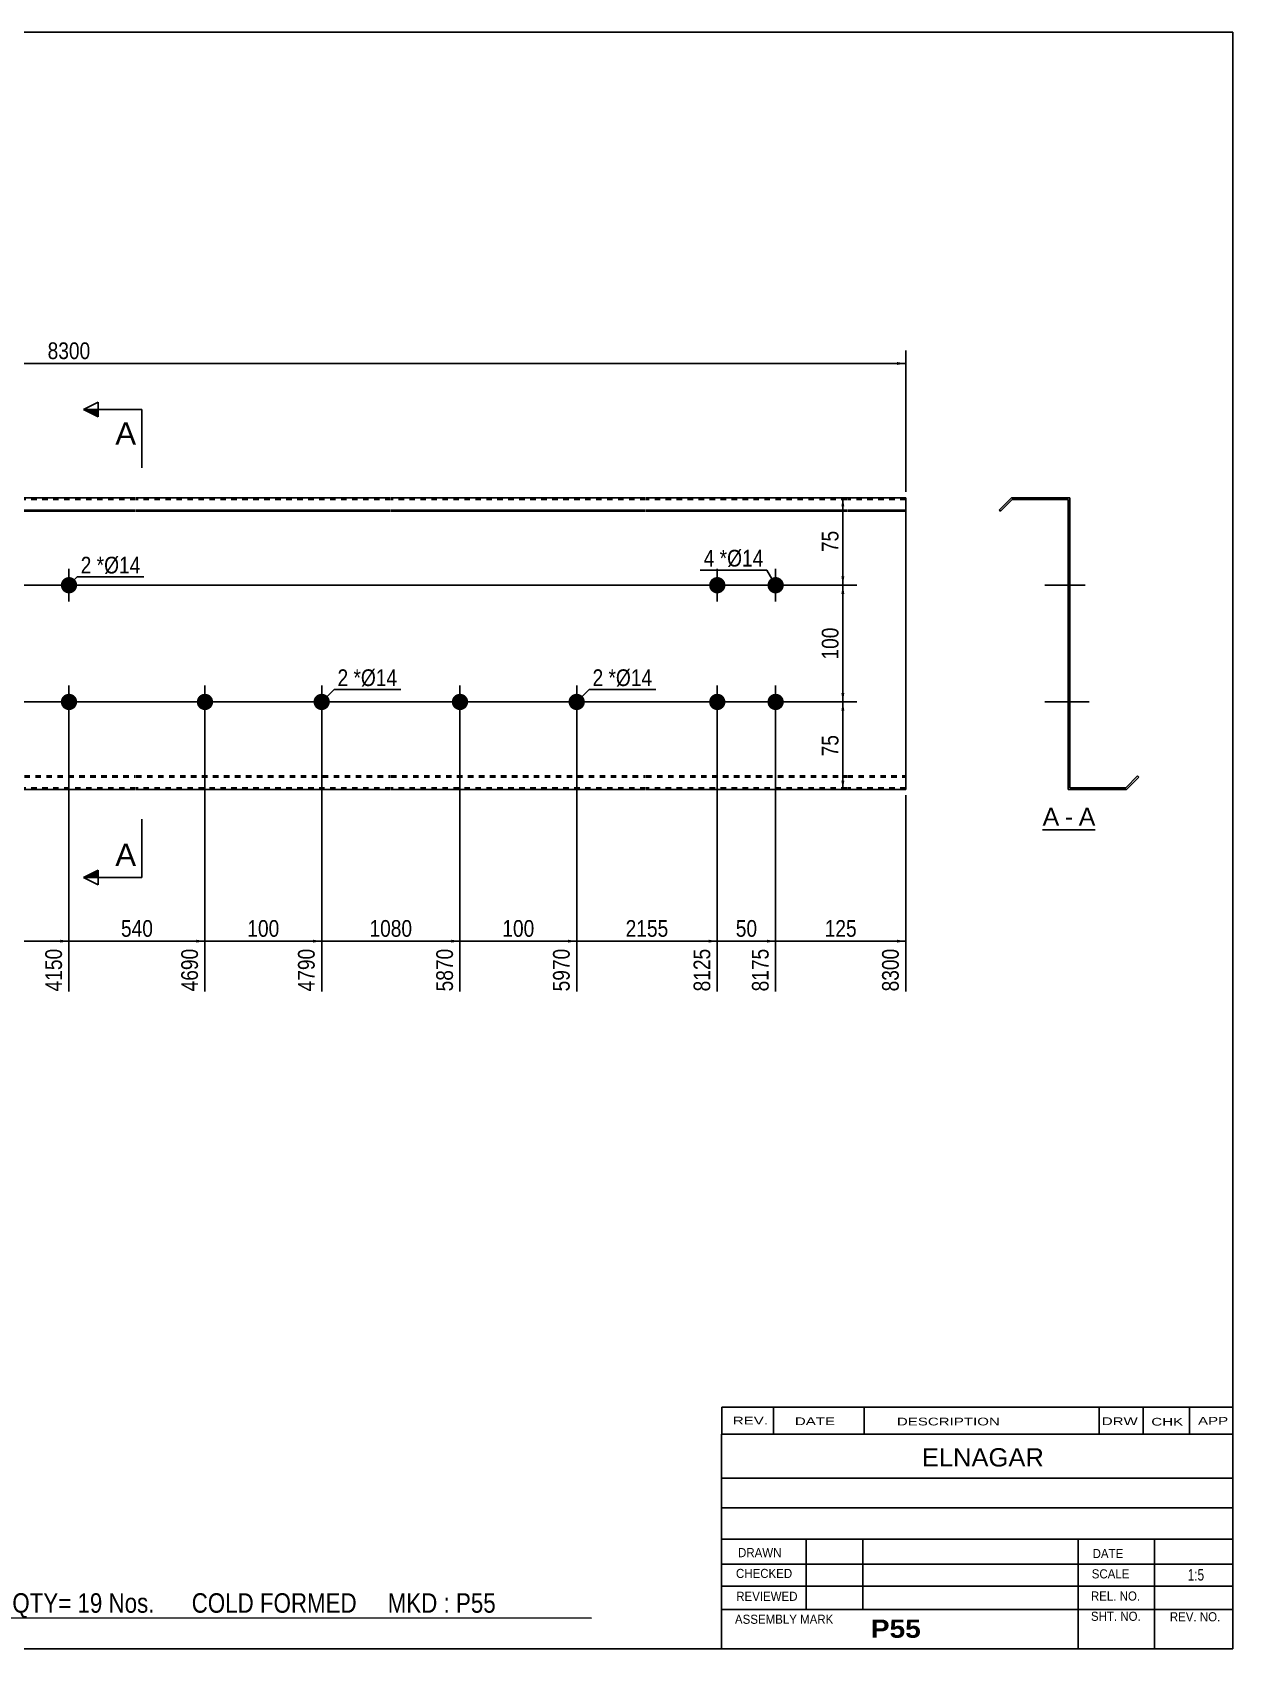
# Model space of a CAD drawing. Header units: millimetres. Extents: x -60 to 343, y -172 to 105.
# Drawn here: x 137.1 to 342.8, y -172.2 to 104.8 of the extents above; entities that cross this region are included whole.
import ezdxf

# ---------------------------------------------------------------- set-up
doc = ezdxf.new("R2010")
doc.units = ezdxf.units.MM
doc.linetypes.add('DXK_LINE_DOT1', pattern=[1.8814, 0.9407, -0.9407])
doc.styles.add('Arial', font='ARIAL.TTF', dxfattribs={"height": 0.2})
doc.styles.add('Arial Bold', font='ARIALBD.TTF', dxfattribs={"height": 0.2})
doc.styles.add('Arial Narrow', font='ARIALN.TTF', dxfattribs={"height": 0.2})

# ---------------------------------------------------------------- blocks, each defined once
blk = doc.blocks.new('Unknown-629091334-1611')
at = {"color": 5, "linetype": 'Continuous'}
for p, q in [((342.8, 104.75), (-57.2, 104.75)), ((-57.2, 104.75), (-57.2, -172.25)), ((342.8, -172.25), (342.8, 104.75)), ((-57.2, -172.25), (342.8, -172.25))]:
    blk.add_line(p, q, dxfattribs=at)
at = {"color": 174, "linetype": 'Continuous', "style": 'Arial'}
blk.add_text('Tekla structures', height=1.9102, rotation=90, dxfattribs=at).set_placement((-57.7, -171.75))
blk = doc.blocks.new('Unknown-629091334-12 - 1230')
at = {"color": 7, "linetype": 'Continuous'}
blk.add_line((310.23, -31.95), (319.26, -31.95), dxfattribs=at)
at = {"color": 0, "linetype": 'Continuous'}
blk.add_wipeout([(313.08, -31.2), (313.08, -28), (310.23, -28), (310.23, -31.2)], dxfattribs=at)
blk.add_wipeout([(315.46, -31.2), (315.46, -28), (314.04, -28), (314.04, -31.2)], dxfattribs=at)
at = {"color": 96, "linetype": 'Continuous', "style": 'Arial'}
blk.add_text('A', height=3.06, dxfattribs=at).set_placement((310.23, -31.2))
at = {"color": 0, "linetype": 'Continuous'}
blk.add_wipeout([(319.26, -31.2), (319.26, -28), (316.42, -28), (316.42, -31.2)], dxfattribs=at)
at = {"color": 96, "linetype": 'Continuous', "style": 'Arial'}
for s, p in [('-', (314.04, -31.2)), ('A', (316.42, -31.2))]:
    blk.add_text(s, height=3.06, dxfattribs=at).set_placement(p)
blk = doc.blocks.new('Part-629091334-1218 - 1203')
at = {"color": 2, "linetype": 'Continuous'}
for p, q in [((0, -25), (0, 25)), ((10, 25), (0, 25)), ((44.49, 25), (10.1, 25)), ((88.19, 25), (44.59, 25)), ((131.89, 25), (88.29, 25)), ((154.79, 25), (131.99, 25)), ((198.49, 25), (154.89, 25)), ((242.19, 25), (198.59, 25)), ((276.68, 25), (242.29, 25)), ((286.78, 25), (276.78, 25)), ((286.78, 25), (286.78, -25)), ((0, 22.88), (10, 22.88)), ((0, 22.67), (10, 22.67)), ((10.1, 22.88), (44.49, 22.88)), ((10.1, 22.67), (44.49, 22.67)), ((44.59, 22.88), (88.19, 22.88)), ((44.59, 22.67), (88.19, 22.67)), ((88.29, 22.88), (131.89, 22.88)), ((88.29, 22.67), (131.89, 22.67)), ((131.99, 22.88), (154.79, 22.88)), ((131.99, 22.67), (154.79, 22.67)), ((154.89, 22.88), (198.49, 22.88)), ((154.89, 22.67), (198.49, 22.67)), ((198.59, 22.88), (242.19, 22.88)), ((198.59, 22.67), (242.19, 22.67)), ((242.29, 22.88), (276.68, 22.88)), ((242.29, 22.67), (276.68, 22.67)), ((276.78, 22.88), (286.78, 22.88)), ((276.78, 22.67), (286.78, 22.67)), ((10, -25), (0, -25)), ((44.49, -25), (10.1, -25)), ((88.19, -25), (44.59, -25)), ((131.89, -25), (88.29, -25)), ((154.79, -25), (131.99, -25)), ((198.49, -25), (154.89, -25)), ((242.19, -25), (198.59, -25)), ((276.68, -25), (242.29, -25)), ((286.78, -25), (276.78, -25))]:
    blk.add_line(p, q, dxfattribs=at)
at = {"color": 7, "linetype": 'DXK_LINE_DOT1'}
for p, q in [((10, 24.7), (0, 24.7)), ((44.49, 24.7), (10.1, 24.7)), ((88.19, 24.7), (44.59, 24.7)), ((131.89, 24.7), (88.29, 24.7)), ((154.79, 24.7), (131.99, 24.7)), ((198.49, 24.7), (154.89, 24.7)), ((242.19, 24.7), (198.59, 24.7)), ((276.68, 24.7), (242.29, 24.7)), ((286.78, 24.7), (276.78, 24.7)), ((0, -22.67), (10, -22.67)), ((0, -22.88), (10, -22.88)), ((10, -24.7), (0, -24.7)), ((10.1, -22.67), (44.49, -22.67)), ((10.1, -22.88), (44.49, -22.88)), ((44.49, -24.7), (10.1, -24.7)), ((44.59, -22.67), (88.19, -22.67)), ((44.59, -22.88), (88.19, -22.88)), ((88.19, -24.7), (44.59, -24.7)), ((88.29, -22.67), (131.89, -22.67)), ((88.29, -22.88), (131.89, -22.88)), ((131.89, -24.7), (88.29, -24.7)), ((131.99, -22.67), (154.79, -22.67)), ((131.99, -22.88), (154.79, -22.88)), ((154.79, -24.7), (131.99, -24.7)), ((154.89, -22.67), (198.49, -22.67)), ((154.89, -22.88), (198.49, -22.88)), ((198.49, -24.7), (154.89, -24.7)), ((198.59, -22.67), (242.19, -22.67)), ((198.59, -22.88), (242.19, -22.88)), ((242.19, -24.7), (198.59, -24.7)), ((242.29, -22.67), (276.68, -22.67)), ((242.29, -22.88), (276.68, -22.88)), ((276.68, -24.7), (242.29, -24.7)), ((276.78, -22.67), (286.78, -22.67)), ((276.78, -22.88), (286.78, -22.88)), ((286.78, -24.7), (276.78, -24.7))]:
    blk.add_line(p, q, dxfattribs=at)
blk = doc.blocks.new('Bolt-629091334-1221 - 1203')
at = {"linetype": 'Continuous'}
for points in [[(166.69, -8.6, -1), (166.69, -11.4, -1)], [(186.69, -8.6, -1), (186.69, -11.4, -1)]]:
    blk.add_hatch(color=3, dxfattribs=at).paths.add_polyline_path(points)
at = {"color": 3, "linetype": 'Continuous'}
for p, q in [((166.69, -12.8), (166.69, -7.2)), ((186.69, -12.8), (186.69, -7.2)), ((163.89, -10), (169.49, -10)), ((183.89, -10), (189.49, -10))]:
    blk.add_line(p, q, dxfattribs=at)
blk = doc.blocks.new('Bolt-629091334-1222 - 1203')
at = {"linetype": 'Continuous'}
for points in [[(210.39, -8.6, -1), (210.39, -11.4, -1)], [(230.39, -8.6, -1), (230.39, -11.4, -1)]]:
    blk.add_hatch(color=3, dxfattribs=at).paths.add_polyline_path(points)
at = {"color": 3, "linetype": 'Continuous'}
for p, q in [((210.39, -12.8), (210.39, -7.2)), ((230.39, -12.8), (230.39, -7.2)), ((207.59, -10), (213.19, -10)), ((227.59, -10), (233.19, -10))]:
    blk.add_line(p, q, dxfattribs=at)
blk = doc.blocks.new('Bolt-629091334-1224 - 1203')
at = {"linetype": 'Continuous'}
for points in [[(253.08, 10, -1), (255.88, 10, -1)], [(263.08, 10, -1), (265.88, 10, -1)], [(253.08, -10, -1), (255.88, -10, -1)], [(263.08, -10, -1), (265.88, -10, -1)]]:
    blk.add_hatch(color=3, dxfattribs=at).paths.add_polyline_path(points)
at = {"color": 3, "linetype": 'Continuous'}
for p, q in [((254.48, 7.2), (254.48, 12.8)), ((264.48, 7.2), (264.48, 12.8)), ((251.68, 10), (257.28, 10)), ((261.68, 10), (267.28, 10)), ((254.48, -12.8), (254.48, -7.2)), ((264.48, -12.8), (264.48, -7.2)), ((251.68, -10), (257.28, -10)), ((261.68, -10), (267.28, -10))]:
    blk.add_line(p, q, dxfattribs=at)
blk = doc.blocks.new('Bolt-629091334-1225 - 1203')
at = {"linetype": 'Continuous'}
for points in [[(144.79, 10, -1), (141.99, 10, -1)], [(144.79, -10, -1), (141.99, -10, -1)]]:
    blk.add_hatch(color=3, dxfattribs=at).paths.add_polyline_path(points)
at = {"color": 3, "linetype": 'Continuous'}
for p, q in [((143.39, 12.8), (143.39, 7.2)), ((146.19, 10), (140.59, 10)), ((143.39, -7.2), (143.39, -12.8)), ((146.19, -10), (140.59, -10))]:
    blk.add_line(p, q, dxfattribs=at)
blk = doc.blocks.new('Part-629091334-1232 - 1230')
at = {"color": 2, "linetype": 'Continuous'}
for p, q in [((304.9, 25), (302.78, 22.88)), ((304.9, 25), (314.9, 25)), ((314.9, -24.7), (314.9, 25)), ((302.78, 22.88), (302.99, 22.67)), ((302.99, 22.67), (305.02, 24.7)), ((305.02, 24.7), (314.6, 24.7)), ((314.6, 24.7), (314.6, -25)), ((324.47, -24.7), (314.9, -24.7)), ((326.51, -22.67), (324.47, -24.7)), ((324.6, -25), (326.72, -22.88)), ((326.72, -22.88), (326.51, -22.67)), ((324.6, -25), (314.6, -25))]:
    blk.add_line(p, q, dxfattribs=at)
blk = doc.blocks.new('Bolt-629091334-1233 - 1230')
at = {"linetype": 'Continuous'}
blk.add_hatch(color=3, dxfattribs=at).paths.add_polyline_path([(314.9, -11.4), (314.9, -8.6), (314.6, -8.6), (314.6, -11.4)])
blk.add_hatch(color=3, dxfattribs=at).paths.add_polyline_path([(314.9, -11.4), (314.9, -8.6), (314.6, -8.6), (314.6, -11.4)])
at = {"color": 3, "linetype": 'Continuous'}
for p, q in [((312.7, -10), (318.2, -10)), ((312.7, -10), (318.2, -10)), ((314.6, -8.6), (314.9, -8.6)), ((314.6, -8.6), (314.9, -8.6)), ((314.6, -11.4), (314.9, -11.4)), ((314.6, -11.4), (314.9, -11.4))]:
    blk.add_line(p, q, dxfattribs=at)
blk = doc.blocks.new('Bolt-629091334-1234 - 1230')
at = {"linetype": 'Continuous'}
blk.add_hatch(color=3, dxfattribs=at).paths.add_polyline_path([(314.9, -11.4), (314.9, -8.6), (314.6, -8.6), (314.6, -11.4)])
blk.add_hatch(color=3, dxfattribs=at).paths.add_polyline_path([(314.9, -11.4), (314.9, -8.6), (314.6, -8.6), (314.6, -11.4)])
at = {"color": 3, "linetype": 'Continuous'}
for p, q in [((312.7, -10), (318.2, -10)), ((312.7, -10), (318.2, -10)), ((314.6, -8.6), (314.9, -8.6)), ((314.6, -8.6), (314.9, -8.6)), ((314.6, -11.4), (314.9, -11.4)), ((314.6, -11.4), (314.9, -11.4))]:
    blk.add_line(p, q, dxfattribs=at)
blk = doc.blocks.new('Bolt-629091334-1235 - 1230')
at = {"linetype": 'Continuous'}
blk.add_hatch(color=3, dxfattribs=at).paths.add_polyline_path([(314.9, -11.4), (314.9, -8.6), (314.6, -8.6), (314.6, -11.4)])
blk.add_hatch(color=3, dxfattribs=at).paths.add_polyline_path([(314.9, -11.4), (314.9, -8.6), (314.6, -8.6), (314.6, -11.4)])
at = {"color": 3, "linetype": 'Continuous'}
for p, q in [((312.7, -10), (318.2, -10)), ((312.7, -10), (318.2, -10)), ((314.6, -8.6), (314.9, -8.6)), ((314.6, -8.6), (314.9, -8.6)), ((314.6, -11.4), (314.9, -11.4)), ((314.6, -11.4), (314.9, -11.4))]:
    blk.add_line(p, q, dxfattribs=at)
blk = doc.blocks.new('Bolt-629091334-1236 - 1230')
at = {"linetype": 'Continuous'}
blk.add_hatch(color=3, dxfattribs=at).paths.add_polyline_path([(314.9, -11.4), (314.9, -8.6), (314.6, -8.6), (314.6, -11.4)])
blk.add_hatch(color=3, dxfattribs=at).paths.add_polyline_path([(314.9, -11.4), (314.9, -8.6), (314.6, -8.6), (314.6, -11.4)])
at = {"color": 3, "linetype": 'Continuous'}
for p, q in [((312.7, -10), (318.2, -10)), ((312.7, -10), (318.2, -10)), ((314.6, -8.6), (314.9, -8.6)), ((314.6, -8.6), (314.9, -8.6)), ((314.6, -11.4), (314.9, -11.4)), ((314.6, -11.4), (314.9, -11.4))]:
    blk.add_line(p, q, dxfattribs=at)
blk = doc.blocks.new('Bolt-629091334-1237 - 1230')
at = {"linetype": 'Continuous'}
for points in [[(314.6, 11.4), (314.6, 8.6), (314.9, 8.6), (314.9, 11.4)], [(314.6, 11.4), (314.6, 8.6), (314.9, 8.6), (314.9, 11.4)], [(314.6, -8.6), (314.6, -11.4), (314.9, -11.4), (314.9, -8.6)], [(314.6, -8.6), (314.6, -11.4), (314.9, -11.4), (314.9, -8.6)]]:
    blk.add_hatch(color=3, dxfattribs=at).paths.add_polyline_path(points)
at = {"color": 3, "linetype": 'Continuous'}
for p, q in [((314.9, 11.4), (314.6, 11.4)), ((314.9, 11.4), (314.6, 11.4)), ((317.5, 10), (310.9, 10)), ((317.5, 10), (310.9, 10)), ((314.9, 8.6), (314.6, 8.6)), ((314.9, 8.6), (314.6, 8.6)), ((317.5, -10), (310.9, -10)), ((317.5, -10), (310.9, -10)), ((314.9, -8.6), (314.6, -8.6)), ((314.9, -8.6), (314.6, -8.6)), ((314.9, -11.4), (314.6, -11.4)), ((314.9, -11.4), (314.6, -11.4))]:
    blk.add_line(p, q, dxfattribs=at)
blk = doc.blocks.new('Bolt-629091334-1238 - 1230')
at = {"linetype": 'Continuous'}
for points in [[(314.6, 11.4), (314.6, 8.6), (314.9, 8.6), (314.9, 11.4)], [(314.6, 11.4), (314.6, 8.6), (314.9, 8.6), (314.9, 11.4)], [(314.6, -8.6), (314.6, -11.4), (314.9, -11.4), (314.9, -8.6)], [(314.6, -8.6), (314.6, -11.4), (314.9, -11.4), (314.9, -8.6)]]:
    blk.add_hatch(color=3, dxfattribs=at).paths.add_polyline_path(points)
at = {"color": 3, "linetype": 'Continuous'}
for p, q in [((314.9, 11.4), (314.6, 11.4)), ((314.9, 11.4), (314.6, 11.4)), ((317.5, 10), (310.9, 10)), ((317.5, 10), (310.9, 10)), ((314.9, 8.6), (314.6, 8.6)), ((314.9, 8.6), (314.6, 8.6)), ((317.5, -10), (310.9, -10)), ((317.5, -10), (310.9, -10)), ((314.9, -8.6), (314.6, -8.6)), ((314.9, -8.6), (314.6, -8.6)), ((314.9, -11.4), (314.6, -11.4)), ((314.9, -11.4), (314.6, -11.4))]:
    blk.add_line(p, q, dxfattribs=at)
blk = doc.blocks.new('Bolt-629091334-1239 - 1230')
at = {"linetype": 'Continuous'}
for points in [[(314.9, 8.6), (314.9, 11.4), (314.6, 11.4), (314.6, 8.6)], [(314.9, -11.4), (314.9, -8.6), (314.6, -8.6), (314.6, -11.4)]]:
    blk.add_hatch(color=3, dxfattribs=at).paths.add_polyline_path(points)
at = {"color": 3, "linetype": 'Continuous'}
for p, q in [((314.9, 11.4), (314.6, 11.4)), ((314.9, 10), (310.6, 10)), ((314.9, 8.6), (314.6, 8.6)), ((314.9, -10), (310.6, -10)), ((314.9, -8.6), (314.6, -8.6)), ((314.9, -11.4), (314.6, -11.4))]:
    blk.add_line(p, q, dxfattribs=at)
blk = doc.blocks.new('StraightDimension-629091334-1252 - 1203')
at = {"linetype": 'Continuous'}
blk.add_hatch(color=7, dxfattribs=at).paths.add_polyline_path([(285.28, -50.75), (286.78, -51), (285.28, -51.25)])
at = {"color": 7, "linetype": 'Continuous'}
for p, q in [((264.48, -11), (264.48, -59.61)), ((286.78, -26), (286.78, -59.61)), ((264.48, -51), (286.78, -51))]:
    blk.add_line(p, q, dxfattribs=at)
at = {"color": 0}
blk.add_wipeout([(278.97, -50.85), (278.97, -46.65), (272.29, -46.65), (272.29, -50.85)], dxfattribs=at)
at = {"color": 0, "linetype": 'Continuous'}
blk.add_wipeout([(286.18, -51.7), (281.98, -51.7), (281.98, -60.21), (286.18, -60.21)], dxfattribs=at)
at = {"color": 3, "style": 'Arial Narrow'}
blk.add_text('125', height=2.863, dxfattribs=at).set_placement((272.89, -50.25))
at = {"color": 3, "linetype": 'Continuous', "style": 'Arial Narrow'}
blk.add_text('8300', height=2.863, rotation=90.0002, dxfattribs=at).set_placement((285.58, -59.61))
blk = doc.blocks.new('StraightDimension-629091334-1310 - 1203')
at = {"linetype": 'Continuous'}
for points in [[(275.75, 8.5), (276, 10), (276.25, 8.5)], [(276.25, -8.5), (276, -10), (275.75, -8.5)]]:
    blk.add_hatch(color=7, dxfattribs=at).paths.add_polyline_path(points)
at = {"color": 7, "linetype": 'Continuous'}
for p, q in [((33.29, 10), (278.4, 10)), ((276, -10), (276, 10)), ((33.29, -10), (278.4, -10))]:
    blk.add_line(p, q, dxfattribs=at)
at = {"color": 0}
blk.add_wipeout([(275.85, 3.34), (271.65, 3.34), (271.65, -3.34), (275.85, -3.34)], dxfattribs=at)
at = {"color": 3, "style": 'Arial Narrow'}
blk.add_text('100', height=2.863, rotation=90.0002, dxfattribs=at).set_placement((275.25, -2.74))
blk = doc.blocks.new('StraightDimension-629091334-1253 - 1203')
at = {"linetype": 'Continuous'}
blk.add_hatch(color=7, dxfattribs=at).paths.add_polyline_path([(262.98, -50.75), (264.48, -51), (262.98, -51.25)])
at = {"color": 7, "linetype": 'Continuous'}
for p, q in [((254.48, -11), (254.48, -59.61)), ((264.48, -11), (264.48, -59.61)), ((254.48, -51), (264.48, -51))]:
    blk.add_line(p, q, dxfattribs=at)
at = {"color": 0}
blk.add_wipeout([(261.91, -50.85), (261.91, -46.65), (257.05, -46.65), (257.05, -50.85)], dxfattribs=at)
at = {"color": 3, "style": 'Arial Narrow'}
blk.add_text('50', height=2.863, dxfattribs=at).set_placement((257.65, -50.25))
at = {"color": 0, "linetype": 'Continuous'}
blk.add_wipeout([(263.88, -51.7), (259.68, -51.7), (259.68, -60.21), (263.88, -60.21)], dxfattribs=at)
at = {"color": 3, "linetype": 'Continuous', "style": 'Arial Narrow'}
blk.add_text('8175', height=2.863, rotation=90.0002, dxfattribs=at).set_placement((263.28, -59.61))
blk = doc.blocks.new('StraightDimension-629091334-1254 - 1203')
at = {"linetype": 'Continuous'}
blk.add_hatch(color=7, dxfattribs=at).paths.add_polyline_path([(252.98, -50.75), (254.48, -51), (252.98, -51.25)])
at = {"color": 7, "linetype": 'Continuous'}
for p, q in [((230.39, -11), (230.39, -59.61)), ((254.48, -11), (254.48, -59.61)), ((230.39, -51), (254.48, -51))]:
    blk.add_line(p, q, dxfattribs=at)
at = {"color": 0}
blk.add_wipeout([(246.69, -50.85), (246.69, -46.65), (238.18, -46.65), (238.18, -50.85)], dxfattribs=at)
at = {"color": 0, "linetype": 'Continuous'}
blk.add_wipeout([(253.88, -51.7), (249.68, -51.7), (249.68, -60.21), (253.88, -60.21)], dxfattribs=at)
at = {"color": 3, "style": 'Arial Narrow'}
blk.add_text('2155', height=2.863, dxfattribs=at).set_placement((238.78, -50.25))
at = {"color": 3, "linetype": 'Continuous', "style": 'Arial Narrow'}
blk.add_text('8125', height=2.863, rotation=90.0002, dxfattribs=at).set_placement((253.28, -59.61))
blk = doc.blocks.new('StraightDimension-629091334-1255 - 1203')
at = {"linetype": 'Continuous'}
blk.add_hatch(color=7, dxfattribs=at).paths.add_polyline_path([(228.89, -50.75), (230.39, -51), (228.89, -51.25)])
at = {"color": 7, "linetype": 'Continuous'}
for p, q in [((210.39, -11), (210.39, -59.61)), ((230.39, -11), (230.39, -59.61)), ((210.39, -51), (230.39, -51))]:
    blk.add_line(p, q, dxfattribs=at)
at = {"color": 0}
blk.add_wipeout([(223.73, -50.85), (223.73, -46.65), (217.05, -46.65), (217.05, -50.85)], dxfattribs=at)
at = {"color": 0, "linetype": 'Continuous'}
blk.add_wipeout([(229.79, -51.7), (225.59, -51.7), (225.59, -60.21), (229.79, -60.21)], dxfattribs=at)
at = {"color": 3, "style": 'Arial Narrow'}
blk.add_text('100', height=2.863, dxfattribs=at).set_placement((217.65, -50.25))
at = {"color": 3, "linetype": 'Continuous', "style": 'Arial Narrow'}
blk.add_text('5970', height=2.863, rotation=90.0002, dxfattribs=at).set_placement((229.19, -59.61))
blk = doc.blocks.new('StraightDimension-629091334-1256 - 1203')
at = {"linetype": 'Continuous'}
blk.add_hatch(color=7, dxfattribs=at).paths.add_polyline_path([(208.89, -50.75), (210.39, -51), (208.89, -51.25)])
at = {"color": 7, "linetype": 'Continuous'}
for p, q in [((186.69, -11), (186.69, -59.61)), ((210.39, -11), (210.39, -59.61)), ((186.69, -51), (210.39, -51))]:
    blk.add_line(p, q, dxfattribs=at)
at = {"color": 0}
blk.add_wipeout([(202.79, -50.85), (202.79, -46.65), (194.28, -46.65), (194.28, -50.85)], dxfattribs=at)
at = {"color": 0, "linetype": 'Continuous'}
blk.add_wipeout([(209.79, -51.7), (205.59, -51.7), (205.59, -60.21), (209.79, -60.21)], dxfattribs=at)
at = {"color": 3, "style": 'Arial Narrow'}
blk.add_text('1080', height=2.863, dxfattribs=at).set_placement((194.88, -50.25))
at = {"color": 3, "linetype": 'Continuous', "style": 'Arial Narrow'}
blk.add_text('5870', height=2.863, rotation=90.0002, dxfattribs=at).set_placement((209.19, -59.61))
blk = doc.blocks.new('StraightDimension-629091334-1257 - 1203')
at = {"linetype": 'Continuous'}
blk.add_hatch(color=7, dxfattribs=at).paths.add_polyline_path([(185.19, -50.75), (186.69, -51), (185.19, -51.25)])
at = {"color": 7, "linetype": 'Continuous'}
for p, q in [((166.69, -11), (166.69, -59.61)), ((186.69, -11), (186.69, -59.61)), ((166.69, -51), (186.69, -51))]:
    blk.add_line(p, q, dxfattribs=at)
at = {"color": 0}
blk.add_wipeout([(180.03, -50.85), (180.03, -46.65), (173.35, -46.65), (173.35, -50.85)], dxfattribs=at)
at = {"color": 0, "linetype": 'Continuous'}
blk.add_wipeout([(186.09, -51.7), (181.89, -51.7), (181.89, -60.21), (186.09, -60.21)], dxfattribs=at)
at = {"color": 3, "style": 'Arial Narrow'}
blk.add_text('100', height=2.863, dxfattribs=at).set_placement((173.95, -50.25))
at = {"color": 3, "linetype": 'Continuous', "style": 'Arial Narrow'}
blk.add_text('4790', height=2.863, rotation=90.0002, dxfattribs=at).set_placement((185.49, -59.61))
blk = doc.blocks.new('StraightDimension-629091334-1258 - 1203')
at = {"linetype": 'Continuous'}
blk.add_hatch(color=7, dxfattribs=at).paths.add_polyline_path([(165.19, -50.75), (166.69, -51), (165.19, -51.25)])
at = {"color": 7, "linetype": 'Continuous'}
for p, q in [((143.39, -11), (143.39, -59.61)), ((166.69, -11), (166.69, -59.61)), ((143.39, -51), (166.69, -51))]:
    blk.add_line(p, q, dxfattribs=at)
at = {"color": 0}
blk.add_wipeout([(158.38, -50.85), (158.38, -46.65), (151.7, -46.65), (151.7, -50.85)], dxfattribs=at)
at = {"color": 0, "linetype": 'Continuous'}
blk.add_wipeout([(166.09, -51.7), (161.89, -51.7), (161.89, -60.21), (166.09, -60.21)], dxfattribs=at)
at = {"color": 3, "style": 'Arial Narrow'}
blk.add_text('540', height=2.863, dxfattribs=at).set_placement((152.3, -50.25))
at = {"color": 3, "linetype": 'Continuous', "style": 'Arial Narrow'}
blk.add_text('4690', height=2.863, rotation=90.0002, dxfattribs=at).set_placement((165.49, -59.61))
blk = doc.blocks.new('StraightDimension-629091334-1259 - 1203')
at = {"linetype": 'Continuous'}
blk.add_hatch(color=7, dxfattribs=at).paths.add_polyline_path([(141.89, -50.75), (143.39, -51), (141.89, -51.25)])
at = {"color": 7, "linetype": 'Continuous'}
for p, q in [((120.09, -11), (120.09, -59.61)), ((143.39, -11), (143.39, -59.61)), ((120.09, -51), (143.39, -51))]:
    blk.add_line(p, q, dxfattribs=at)
at = {"color": 0}
blk.add_wipeout([(135.08, -50.85), (135.08, -46.65), (128.4, -46.65), (128.4, -50.85)], dxfattribs=at)
at = {"color": 0, "linetype": 'Continuous'}
blk.add_wipeout([(142.79, -51.7), (138.59, -51.7), (138.59, -60.21), (142.79, -60.21)], dxfattribs=at)
at = {"color": 3, "style": 'Arial Narrow'}
blk.add_text('540', height=2.863, dxfattribs=at).set_placement((129, -50.25))
at = {"color": 3, "linetype": 'Continuous', "style": 'Arial Narrow'}
blk.add_text('4150', height=2.863, rotation=90.0002, dxfattribs=at).set_placement((142.19, -59.61))
blk = doc.blocks.new('StraightDimension-629091334-1309 - 1203')
at = {"linetype": 'Continuous'}
for points in [[(275.75, 23.5), (276, 25), (276.25, 23.5)], [(276.25, 11.5), (276, 10), (275.75, 11.5)]]:
    blk.add_hatch(color=7, dxfattribs=at).paths.add_polyline_path(points)
at = {"color": 7, "linetype": 'Continuous'}
for p, q in [((265.48, 25), (278.4, 25)), ((276, 10), (276, 25)), ((33.29, 10), (278.4, 10))]:
    blk.add_line(p, q, dxfattribs=at)
at = {"color": 0}
blk.add_wipeout([(275.85, 19.93), (271.65, 19.93), (271.65, 15.07), (275.85, 15.07)], dxfattribs=at)
at = {"color": 3, "style": 'Arial Narrow'}
blk.add_text('75', height=2.863, rotation=90.0002, dxfattribs=at).set_placement((275.25, 15.67))
blk = doc.blocks.new('StraightDimension-629091334-1311 - 1203')
at = {"linetype": 'Continuous'}
for points in [[(275.75, -11.5), (276, -10), (276.25, -11.5)], [(276.25, -23.5), (276, -25), (275.75, -23.5)]]:
    blk.add_hatch(color=7, dxfattribs=at).paths.add_polyline_path(points)
at = {"color": 7, "linetype": 'Continuous'}
for p, q in [((33.29, -10), (278.4, -10)), ((276, -25), (276, -10)), ((265.48, -25), (278.4, -25))]:
    blk.add_line(p, q, dxfattribs=at)
at = {"color": 0}
blk.add_wipeout([(275.85, -15.07), (271.65, -15.07), (271.65, -19.93), (275.85, -19.93)], dxfattribs=at)
at = {"color": 3, "style": 'Arial Narrow'}
blk.add_text('75', height=2.863, rotation=90.0002, dxfattribs=at).set_placement((275.25, -19.33))
blk = doc.blocks.new('StraightDimension-629091334-1337 - 1203')
at = {"linetype": 'Continuous'}
for points in [[(1.5, 47.75), (0, 48), (1.5, 48.25)], [(285.28, 48.25), (286.78, 48), (285.28, 47.75)]]:
    blk.add_hatch(color=7, dxfattribs=at).paths.add_polyline_path(points)
at = {"color": 7, "linetype": 'Continuous'}
for p, q in [((0, 26), (0, 50.25)), ((286.78, 26), (286.78, 50.25)), ((0, 48), (286.78, 48))]:
    blk.add_line(p, q, dxfattribs=at)
at = {"color": 0}
blk.add_wipeout([(147.64, 48.15), (147.64, 52.35), (139.13, 52.35), (139.13, 48.15)], dxfattribs=at)
at = {"color": 3, "style": 'Arial Narrow'}
blk.add_text('8300', height=2.863, dxfattribs=at).set_placement((139.73, 48.75))
blk = doc.blocks.new('CBS_NAME_BLOG-629091334-1627')
at = {"color": 7, "linetype": 'Continuous'}
for p, q in [((255.21, -135.5), (342.73, -135.5)), ((255.21, -172.21), (255.21, -135.5)), ((255.21, -143.04), (342.73, -143.04)), ((255.28, -148.09), (342.8, -148.09)), ((255.21, -153.46), (342.73, -153.46)), ((269.73, -165.57), (269.73, -153.47)), ((279.42, -165.54), (279.42, -153.47)), ((316.33, -172.21), (316.33, -153.48)), ((329.38, -172.21), (329.38, -153.47)), ((255.22, -157.76), (342.8, -157.74)), ((255.21, -161.51), (342.73, -161.51)), ((255.21, -165.55), (342.73, -165.55)), ((255.21, -172.25), (342.8, -172.25))]:
    blk.add_line(p, q, dxfattribs=at)
at = {"color": 3, "linetype": 'Continuous', "style": 'Arial'}
blk.add_text('ELNAGAR', height=3.133, dxfattribs=at).set_placement((289.53, -141.03))
at = {"color": 3, "linetype": 'Continuous'}
for s, height, style, width, p in [('DRAWN', 1.566, 'Arial', 0.9, (258.04, -156.57)), ('DATE', 1.566, 'Arial', 0.9, (318.8, -156.73)), ('CHECKED', 1.566, 'Arial', 0.9, (257.69, -160.14)), ('SCALE', 1.566, 'Arial', 0.9, (318.65, -160.21)), ('1:5', 1.957, 'Arial Narrow', 0.9, (335.1, -160.57)), ('REVIEWED', 1.566, 'Arial', 0.9, (257.73, -164.06)), ('REL. NO.', 1.566, 'Arial', 0.9, (318.51, -164.01)), ('SHT. NO.', 1.566, 'Arial', 0.9, (318.51, -167.48)), ('REV. NO.', 1.566, 'Arial', 0.9, (332.03, -167.57)), ('ASSEMBLY MARK', 1.5663, 'Arial', 0.9, (257.51, -167.99)), ('P55', 3.131, 'Arial Bold', 1.1, (280.79, -170.39))]:
    blk.add_text(s, height=height, dxfattribs=dict(at, style=style, width=width)).set_placement(p)
blk = doc.blocks.new('CBS_CALLOFF-629091334-1626')
at = {"color": 7, "linetype": 'Continuous'}
blk.add_line((116.68, -166.98), (232.91, -167), dxfattribs=at)
at = {"color": 3, "linetype": 'Continuous', "style": 'Arial Narrow'}
blk.add_text('QTY= 19 Nos.      COLD FORMED     MKD : P55', height=3.3405, dxfattribs=at).set_placement((133.68, -166.09))
blk = doc.blocks.new('CBS_REVISION-629091334-1628')
at = {"color": 7, "linetype": 'Continuous'}
for p, q in [((255.29, -130.87), (342.79, -130.87)), ((255.29, -130.87), (255.29, -135.5)), ((264.09, -130.87), (264.09, -135.5)), ((279.68, -130.87), (279.68, -135.44)), ((319.94, -130.87), (319.94, -135.5)), ((327.48, -130.87), (327.48, -135.5)), ((335.43, -130.87), (335.43, -135.5)), ((255.29, -135.5), (342.79, -135.5))]:
    blk.add_line(p, q, dxfattribs=at)
at = {"color": 7, "style": 'Arial Narrow', "width": 1.7}
for s, height, p in [('REV.', 1.326, (257.15, -133.82)), ('DATE', 1.326, (267.78, -133.94)), ('DESCRIPTION', 1.3257, (285.26, -133.99)), ('DRW', 1.326, (320.37, -133.93)), ('CHK', 1.326, (328.86, -134.02)), ('APP', 1.326, (336.86, -133.87))]:
    blk.add_text(s, height=height, dxfattribs=at).set_placement(p)
blk = doc.blocks.new('SectionMark-629091334-1250 - 1203')
at = {"linetype": 'Continuous'}
for points in [[(148.39, 40.1), (148.39, 38.85), (145.89, 40.1)], [(148.39, -38.85), (148.39, -40.1), (145.89, -40.1)]]:
    blk.add_hatch(color=30, dxfattribs=at).paths.add_polyline_path(points)
at = {"color": 30, "linetype": 'Continuous'}
for p, q in [((145.89, 40.1), (148.39, 41.35)), ((155.89, 40.1), (145.89, 40.1)), ((145.89, 40.1), (148.39, 38.85)), ((148.39, 38.85), (148.39, 41.35)), ((145.89, -40.1), (148.39, -38.85)), ((155.89, -40.1), (145.89, -40.1)), ((148.39, -41.35), (145.89, -40.1)), ((148.39, -38.85), (148.39, -41.35))]:
    blk.add_line(p, q, dxfattribs=at)
at = {"color": 0, "linetype": 'Continuous'}
for points in [[(154.89, 34.1), (154.89, 38.1), (151.33, 38.1), (151.33, 34.1)], [(154.89, -38.1), (154.89, -34.1), (151.33, -34.1), (151.33, -38.1)]]:
    blk.add_wipeout(points, dxfattribs=at)
at = {"color": 30, "linetype": 'Continuous'}
for p, q in [((155.89, 40.1), (155.89, 30.1)), ((155.89, -40.1), (155.89, -30.1))]:
    blk.add_line(p, q, dxfattribs=at)
at = {"color": 96, "linetype": 'Continuous', "style": 'Arial'}
for p in [(151.33, 34.1), (151.33, -38.1)]:
    blk.add_text('A', height=3.82, dxfattribs=at).set_placement(p)
blk = doc.blocks.new('Mark-629091334-1351 - 1203')
at = {"color": 0}
blk.add_wipeout([(191.24, -7.28), (191.24, -4.28), (189.41, -4.28), (189.41, -7.28)], dxfattribs=at)
blk.add_wipeout([(191.24, -7.28), (191.24, -4.28), (189.41, -4.28), (189.41, -7.28)], dxfattribs=at)
at = {"color": 7, "linetype": 'Continuous'}
blk.add_line((186.69, -10), (188.81, -7.88), dxfattribs=at)
at = {"color": 0}
blk.add_wipeout([(193.41, -7.28), (193.41, -4.28), (192.14, -4.28), (192.14, -7.28)], dxfattribs=at)
blk.add_wipeout([(193.41, -7.28), (193.41, -4.28), (192.14, -4.28), (192.14, -7.28)], dxfattribs=at)
at = {"color": 3, "style": 'Arial Narrow'}
blk.add_text('2', height=2.86, dxfattribs=at).set_placement((189.41, -7.28))
at = {"color": 0}
blk.add_wipeout([(199.63, -7.28), (199.63, -4.28), (193.41, -4.28), (193.41, -7.28)], dxfattribs=at)
blk.add_wipeout([(199.63, -7.28), (199.63, -4.28), (193.41, -4.28), (193.41, -7.28)], dxfattribs=at)
at = {"color": 7, "linetype": 'Continuous'}
blk.add_line((188.81, -7.88), (200.23, -7.88), dxfattribs=at)
at = {"color": 3, "style": 'Arial Narrow'}
for s, height, p in [('*', 2.86, (192.14, -7.28)), ('Ø14', 2.863, (193.41, -7.28))]:
    blk.add_text(s, height=height, dxfattribs=at).set_placement(p)
blk = doc.blocks.new('Mark-629091334-1352 - 1203')
at = {"color": 0}
blk.add_wipeout([(234.94, -7.28), (234.94, -4.28), (233.11, -4.28), (233.11, -7.28)], dxfattribs=at)
blk.add_wipeout([(234.94, -7.28), (234.94, -4.28), (233.11, -4.28), (233.11, -7.28)], dxfattribs=at)
at = {"color": 7, "linetype": 'Continuous'}
blk.add_line((230.39, -10), (232.51, -7.88), dxfattribs=at)
at = {"color": 0}
blk.add_wipeout([(237.11, -7.28), (237.11, -4.28), (235.84, -4.28), (235.84, -7.28)], dxfattribs=at)
blk.add_wipeout([(237.11, -7.28), (237.11, -4.28), (235.84, -4.28), (235.84, -7.28)], dxfattribs=at)
at = {"color": 3, "style": 'Arial Narrow'}
blk.add_text('2', height=2.86, dxfattribs=at).set_placement((233.11, -7.28))
at = {"color": 0}
blk.add_wipeout([(243.33, -7.28), (243.33, -4.28), (237.11, -4.28), (237.11, -7.28)], dxfattribs=at)
blk.add_wipeout([(243.33, -7.28), (243.33, -4.28), (237.11, -4.28), (237.11, -7.28)], dxfattribs=at)
at = {"color": 7, "linetype": 'Continuous'}
blk.add_line((232.51, -7.88), (243.93, -7.88), dxfattribs=at)
at = {"color": 3, "style": 'Arial Narrow'}
for s, height, p in [('*', 2.86, (235.84, -7.28)), ('Ø14', 2.863, (237.11, -7.28))]:
    blk.add_text(s, height=height, dxfattribs=at).set_placement(p)
blk = doc.blocks.new('Mark-629091334-1354 - 1203')
at = {"color": 0}
blk.add_wipeout([(253.99, 13.2), (253.99, 16.2), (252.16, 16.2), (252.16, 13.2)], dxfattribs=at)
blk.add_wipeout([(253.99, 13.2), (253.99, 16.2), (252.16, 16.2), (252.16, 13.2)], dxfattribs=at)
blk.add_wipeout([(256.17, 13.2), (256.17, 16.2), (254.89, 16.2), (254.89, 13.2)], dxfattribs=at)
blk.add_wipeout([(256.17, 13.2), (256.17, 16.2), (254.89, 16.2), (254.89, 13.2)], dxfattribs=at)
at = {"color": 3, "style": 'Arial Narrow'}
blk.add_text('4', height=2.86, dxfattribs=at).set_placement((252.16, 13.2))
at = {"color": 0}
blk.add_wipeout([(262.38, 13.2), (262.38, 16.2), (256.17, 16.2), (256.17, 13.2)], dxfattribs=at)
blk.add_wipeout([(262.38, 13.2), (262.38, 16.2), (256.17, 16.2), (256.17, 13.2)], dxfattribs=at)
at = {"color": 7, "linetype": 'Continuous'}
for p in [(251.56, 12.6), (264.48, 10)]:
    blk.add_line(p, (262.98, 12.6), dxfattribs=at)
at = {"color": 3, "style": 'Arial Narrow'}
for s, height, p in [('*', 2.86, (254.89, 13.2)), ('Ø14', 2.863, (256.17, 13.2))]:
    blk.add_text(s, height=height, dxfattribs=at).set_placement(p)
blk = doc.blocks.new('Mark-629091334-1355 - 1203')
at = {"color": 0}
blk.add_wipeout([(147.23, 12.01), (147.23, 15.01), (145.4, 15.01), (145.4, 12.01)], dxfattribs=at)
blk.add_wipeout([(147.23, 12.01), (147.23, 15.01), (145.4, 15.01), (145.4, 12.01)], dxfattribs=at)
at = {"color": 7, "linetype": 'Continuous'}
blk.add_line((143.39, 10), (144.8, 11.41), dxfattribs=at)
at = {"color": 0}
blk.add_wipeout([(149.41, 12.01), (149.41, 15.01), (148.13, 15.01), (148.13, 12.01)], dxfattribs=at)
blk.add_wipeout([(149.41, 12.01), (149.41, 15.01), (148.13, 15.01), (148.13, 12.01)], dxfattribs=at)
at = {"color": 3, "style": 'Arial Narrow'}
blk.add_text('2', height=2.86, dxfattribs=at).set_placement((145.4, 12.01))
at = {"color": 0}
blk.add_wipeout([(155.62, 12.01), (155.62, 15.01), (149.41, 15.01), (149.41, 12.01)], dxfattribs=at)
blk.add_wipeout([(155.62, 12.01), (155.62, 15.01), (149.41, 15.01), (149.41, 12.01)], dxfattribs=at)
at = {"color": 7, "linetype": 'Continuous'}
blk.add_line((144.8, 11.41), (156.22, 11.41), dxfattribs=at)
at = {"color": 3, "style": 'Arial Narrow'}
for s, height, p in [('*', 2.86, (148.13, 12.01)), ('Ø14', 2.863, (149.41, 12.01))]:
    blk.add_text(s, height=height, dxfattribs=at).set_placement(p)

msp = doc.modelspace()

# ---------------------------------------------------------------- block references
for name in ['Unknown-629091334-1611', 'Part-629091334-1218 - 1203', 'Part-629091334-1232 - 1230', 'Bolt-629091334-1225 - 1203', 'Bolt-629091334-1224 - 1203', 'Bolt-629091334-1239 - 1230', 'Bolt-629091334-1237 - 1230', 'Bolt-629091334-1238 - 1230', 'Bolt-629091334-1221 - 1203', 'Bolt-629091334-1222 - 1203', 'Bolt-629091334-1233 - 1230', 'Bolt-629091334-1234 - 1230', 'Bolt-629091334-1235 - 1230', 'Bolt-629091334-1236 - 1230', 'CBS_REVISION-629091334-1628', 'CBS_NAME_BLOG-629091334-1627', 'CBS_CALLOFF-629091334-1626']:
    msp.add_blockref(name, (0, 0))

# ---------------------------------------------------------------- next in the draw order: block references
for name in ['StraightDimension-629091334-1252 - 1203', 'Unknown-629091334-12 - 1230']:
    msp.add_blockref(name, (0, 0))

# ---------------------------------------------------------------- next in the draw order: block references
msp.add_blockref('StraightDimension-629091334-1310 - 1203', (0, 0))

# ---------------------------------------------------------------- next in the draw order: block references
for name in ['StraightDimension-629091334-1309 - 1203', 'StraightDimension-629091334-1253 - 1203']:
    msp.add_blockref(name, (0, 0))

# ---------------------------------------------------------------- next in the draw order: block references
for name in ['StraightDimension-629091334-1337 - 1203', 'Mark-629091334-1354 - 1203', 'StraightDimension-629091334-1254 - 1203']:
    msp.add_blockref(name, (0, 0))

# ---------------------------------------------------------------- next in the draw order: block references
msp.add_blockref('StraightDimension-629091334-1255 - 1203', (0, 0))

# ---------------------------------------------------------------- next in the draw order: block references
msp.add_blockref('StraightDimension-629091334-1256 - 1203', (0, 0))

# ---------------------------------------------------------------- next in the draw order: block references
msp.add_blockref('StraightDimension-629091334-1257 - 1203', (0, 0))

# ---------------------------------------------------------------- next in the draw order: block references
msp.add_blockref('StraightDimension-629091334-1258 - 1203', (0, 0))

# ---------------------------------------------------------------- next in the draw order: block references
msp.add_blockref('StraightDimension-629091334-1259 - 1203', (0, 0))

# ---------------------------------------------------------------- next in the draw order: block references
msp.add_blockref('StraightDimension-629091334-1311 - 1203', (0, 0))

# ---------------------------------------------------------------- next in the draw order: block references
for name in ['SectionMark-629091334-1250 - 1203', 'Mark-629091334-1351 - 1203', 'Mark-629091334-1352 - 1203']:
    msp.add_blockref(name, (0, 0))

# ---------------------------------------------------------------- next in the draw order: block references
msp.add_blockref('Mark-629091334-1355 - 1203', (0, 0))

doc.saveas('drawing.dxf')
